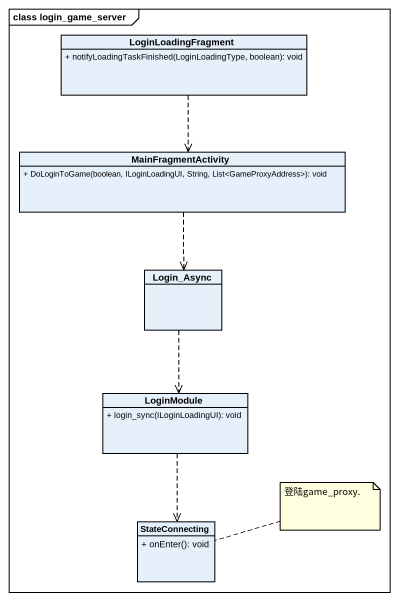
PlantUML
@startuml
mainframe class login_game_server
hide circle
hide empty members
skinparam classAttributeIconSize 0
class LoginLoadingFragment {
  + notifyLoadingTaskFinished(LoginLoadingType, boolean): void
}
class MainFragmentActivity {
  + DoLoginToGame(boolean, ILoginLoadingUI, String, List<GameProxyAddress>): void
}
class Login_Async
class LoginModule {
  + login_sync(ILoginLoadingUI): void
}
class StateConnecting {
  + onEnter(): void
}
LoginLoadingFragment ..> MainFragmentActivity
MainFragmentActivity ..> Login_Async
Login_Async ..> LoginModule
LoginModule ..> StateConnecting
note right of StateConnecting : 登陆game_proxy.
@enduml
